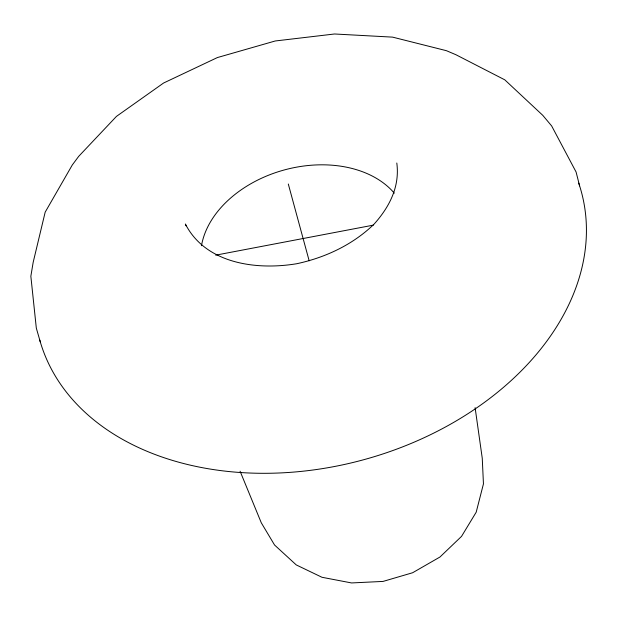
<?xml version="1.0" encoding="UTF-8"?>
<svg xmlns="http://www.w3.org/2000/svg" width="617" height="617" viewBox="0 0 617 617"><rect width="100%" height="100%" fill="white"/><g stroke="black" fill="none" stroke-linecap="round" stroke-linejoin="round"><path stroke-width="0.93" d="M396.8 163.011C399.963 186.696 389.42 207.057 373.964 224.256C352.723 244.733 325.575 257.497 296.908 263.698C256.919 270.4 205.831 264.022 185.37 224.017L186.033 225.822M215.711 255.16L373.316 225.143M240.075 471.203L261.307 522.83L274.55 545.004L296.245 564.91L321.974 577.281L351.543 582.942L383.064 581.415L412.619 572.746L439.967 557.012L461.547 536.366L476.193 512.203L483.45 483.882L482.255 458.246L475.105 407.667M40.306 341.949L36.318 328.113L30.85 276.246L33.171 262.333L45.172 212.163L72.282 164.994L78.698 156.356L116.466 116.382L163.574 83.025L217.377 57.566L275.244 40.977L334.545 33.989L392.566 37.128L446.407 50.687L455.901 54.72L504.783 79.832L542.767 115.325L551.644 125.93L576.077 171.989L579.61 185.864M288.301 184.013L309.163 260.798M201.489 245.705A105.306 75.004 -15.2 0 1 284.368 169.93A105.306 75.004 -15.2 0 1 394.294 193.167M578.723 183.141A280.766 201.612 -15.2 0 1 370.061 457.93A280.766 201.612 -15.2 0 1 39.773 340.106"/></g></svg>
